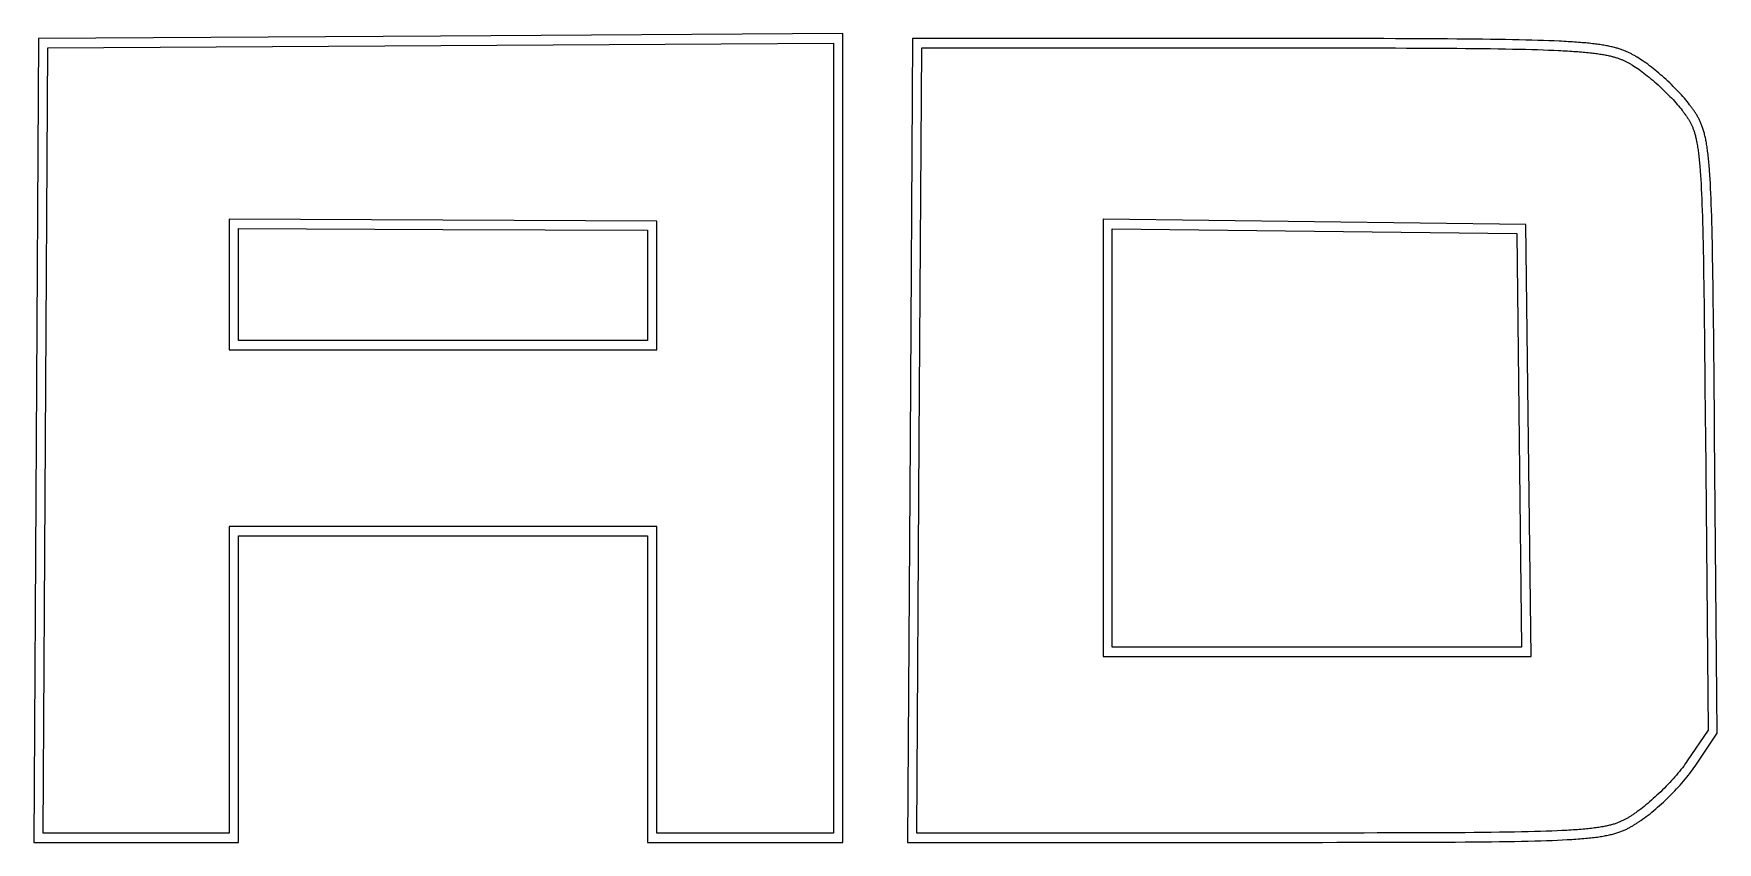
# Model space of a CAD drawing. Header units: metres. Extents: x 0 to 745, y 0 to 539.
# Drawn here: x 600.4 to 745.3, y -0.4 to 69.2 of the extents above; entities that cross this region are included whole.
import ezdxf

# ---------------------------------------------------------------- set-up
doc = ezdxf.new("R2010")
doc.units = ezdxf.units.M

msp = doc.modelspace()

# ---------------------------------------------------------------- linework, layer by layer
at = {"layer": '2', "color": 7}
for p, q in [((600.803104, 68.79676), (600.59216, 34.203016)), ((635.396848, 69.007704), (600.803104, 68.79676)), ((601.596872, 68.003096), (635.403128, 68.209344)), ((669.999976, 69.2202), (635.396848, 69.007704)), ((635.403128, 68.209344), (669.2, 68.414032)), ((669.2, 68.414032), (669.2, 34.409344)), ((669.999976, 34.409264), (669.999976, 69.2202)), ((676.003104, 68.79988), (675.79216, 34.203008)), ((676.003128, 68.8), (676.003104, 68.79988)), ((706, 68.8), (676.003128, 68.8)), ((707.327788, 68.799925), (706, 68.8)), ((708.615709, 68.79968), (707.327788, 68.799925)), ((709.864434, 68.799231), (708.615709, 68.79968)), ((711.074635, 68.798546), (709.864434, 68.799231)), ((712.246985, 68.797592), (711.074635, 68.798546)), ((713.382153, 68.796337), (712.246985, 68.797592)), ((714.480813, 68.794748), (713.382153, 68.796337)), ((715.543635, 68.792792), (714.480813, 68.794748)), ((716.571291, 68.790438), (715.543635, 68.792792)), ((717.564454, 68.787652), (716.571291, 68.790438)), ((718.523794, 68.784402), (717.564454, 68.787652)), ((719.449982, 68.780655), (718.523794, 68.784402)), ((720.343692, 68.776379), (719.449982, 68.780655)), ((721.205594, 68.771541), (720.343692, 68.776379)), ((722.03636, 68.766108), (721.205594, 68.771541)), ((722.836662, 68.760049), (722.03636, 68.766108)), ((723.607171, 68.75333), (722.836662, 68.760049)), ((724.348558, 68.745918), (723.607171, 68.75333)), ((725.061496, 68.737782), (724.348558, 68.745918)), ((725.746657, 68.728888), (725.061496, 68.737782)), ((726.40471, 68.719204), (725.746657, 68.728888)), ((727.03633, 68.708698), (726.40471, 68.719204)), ((727.642186, 68.697337), (727.03633, 68.708698)), ((728.222951, 68.685088), (727.642186, 68.697337)), ((728.779296, 68.671919), (728.222951, 68.685088)), ((729.311892, 68.657796), (728.779296, 68.671919)), ((729.821412, 68.642689), (729.311892, 68.657796)), ((730.308528, 68.626563), (729.821412, 68.642689)), ((730.77391, 68.609387), (730.308528, 68.626563)), ((731.21823, 68.591127), (730.77391, 68.609387)), ((731.64216, 68.571752), (731.21823, 68.591127)), ((731.846698, 68.561645), (731.64216, 68.571752)), ((732.046407, 68.551249), (731.846698, 68.561645)), ((732.241373, 68.54056), (732.046407, 68.551249)), ((732.431682, 68.529571), (732.241373, 68.54056)), ((732.617419, 68.518277), (732.431682, 68.529571)), ((732.79867, 68.506672), (732.617419, 68.518277)), ((732.975522, 68.494749), (732.79867, 68.506672)), ((733.14806, 68.482504), (732.975522, 68.494749)), ((733.316371, 68.469929), (733.14806, 68.482504)), ((733.480539, 68.457021), (733.316371, 68.469929)), ((733.640652, 68.443771), (733.480539, 68.457021)), ((733.796794, 68.430176), (733.640652, 68.443771)), ((733.949052, 68.416228), (733.796794, 68.430176)), ((734.097511, 68.401923), (733.949052, 68.416228)), ((734.242259, 68.387254), (734.097511, 68.401923)), ((734.383379, 68.372215), (734.242259, 68.387254)), ((734.520959, 68.356801), (734.383379, 68.372215)), ((734.655085, 68.341006), (734.520959, 68.356801)), ((734.785841, 68.324823), (734.655085, 68.341006)), ((734.913315, 68.308248), (734.785841, 68.324823)), ((735.037591, 68.291274), (734.913315, 68.308248)), ((735.158756, 68.273895), (735.037591, 68.291274)), ((735.276896, 68.256106), (735.158756, 68.273895)), ((735.392097, 68.237901), (735.276896, 68.256106)), ((735.504444, 68.219273), (735.392097, 68.237901)), ((735.614024, 68.200218), (735.504444, 68.219273)), ((735.720922, 68.180729), (735.614024, 68.200218)), ((735.825225, 68.160801), (735.720922, 68.180729)), ((735.927017, 68.140427), (735.825225, 68.160801)), ((736.026386, 68.119602), (735.927017, 68.140427)), ((736.123416, 68.09832), (736.026386, 68.119602)), ((736.218193, 68.076543), (736.123416, 68.09832)), ((601.390624, 34.19684), (601.596872, 68.003096)), ((676.590624, 34.196872), (676.796872, 68)), ((676.796872, 68), (706, 68)), ((706, 68), (707.327716, 67.999924)), ((707.327716, 67.999924), (708.615583, 67.999675)), ((708.615583, 67.999675), (709.864263, 67.99922)), ((709.864263, 67.99922), (711.074417, 67.998528)), ((711.074417, 67.998528), (712.246707, 67.997567)), ((712.246707, 67.997567), (713.381795, 67.996305)), ((713.381795, 67.996305), (714.480341, 67.99471)), ((714.480341, 67.99471), (715.543008, 67.99275)), ((715.543008, 67.99275), (716.570456, 67.990393)), ((716.570456, 67.990393), (717.563348, 67.987607)), ((717.563348, 67.987607), (718.522346, 67.98436)), ((718.522346, 67.98436), (719.448109, 67.980621)), ((719.448109, 67.980621), (720.341301, 67.976356)), ((720.341301, 67.976356), (721.202583, 67.971535)), ((721.202583, 67.971535), (722.032616, 67.966126)), ((722.032616, 67.966126), (722.832062, 67.960095)), ((722.832062, 67.960095), (723.601582, 67.953412)), ((723.601582, 67.953412), (724.341838, 67.946045)), ((724.341838, 67.946045), (725.053491, 67.937961)), ((725.053491, 67.937961), (725.737203, 67.929129)), ((725.737203, 67.929129), (726.393636, 67.919516)), ((726.393636, 67.919516), (727.02345, 67.909091)), ((727.02345, 67.909091), (727.627309, 67.897822)), ((727.627309, 67.897822), (728.205872, 67.885676)), ((728.205872, 67.885676), (728.759802, 67.872623)), ((728.759802, 67.872623), (729.28976, 67.858629)), ((729.28976, 67.858629), (729.796408, 67.843663)), ((729.796408, 67.843663), (730.280407, 67.827693)), ((730.280407, 67.827693), (730.742419, 67.810687)), ((730.742419, 67.810687), (731.183106, 67.792614)), ((731.183106, 67.792614), (731.603128, 67.77344)), ((731.603128, 67.77344), (731.80559, 67.763427)), ((731.80559, 67.763427), (732.003122, 67.753124)), ((732.003122, 67.753124), (732.195804, 67.74253)), ((732.195804, 67.74253), (732.383715, 67.731641)), ((732.383715, 67.731641), (732.566938, 67.720456)), ((732.566938, 67.720456), (732.745551, 67.708973)), ((732.745551, 67.708973), (732.919637, 67.697189)), ((732.919637, 67.697189), (733.089274, 67.685102)), ((733.089274, 67.685102), (733.254545, 67.672711)), ((733.254545, 67.672711), (733.415528, 67.660014)), ((733.415528, 67.660014), (733.572305, 67.647007)), ((733.572305, 67.647007), (733.724956, 67.633689)), ((733.724956, 67.633689), (733.873562, 67.620059)), ((733.873562, 67.620059), (734.018202, 67.606113)), ((734.018202, 67.606113), (734.158958, 67.591849)), ((734.158958, 67.591849), (734.295911, 67.577267)), ((734.295911, 67.577267), (734.429139, 67.562362)), ((734.429139, 67.562362), (734.558725, 67.547134)), ((734.558725, 67.547134), (734.684748, 67.53158)), ((734.684748, 67.53158), (734.807289, 67.515698)), ((734.807289, 67.515698), (734.926428, 67.499487)), ((734.926428, 67.499487), (735.042247, 67.482943)), ((735.042247, 67.482943), (735.154824, 67.466065)), ((735.154824, 67.466065), (735.264242, 67.44885)), ((735.264242, 67.44885), (735.37058, 67.431297)), ((735.37058, 67.431297), (735.473918, 67.413403)), ((735.473918, 67.413403), (735.574338, 67.395167)), ((735.574338, 67.395167), (735.67192, 67.376586)), ((735.67192, 67.376586), (735.766744, 67.357658)), ((735.766744, 67.357658), (735.85889, 67.33838)), ((735.85889, 67.33838), (735.94844, 67.318752)), ((735.94844, 67.318752), (736.03547, 67.298799)), ((736.03547, 67.298799), (736.120067, 67.278542)), ((736.120067, 67.278542), (736.202328, 67.257971)), ((736.202328, 67.257971), (736.282352, 67.237074)), ((736.310794, 68.05424), (736.218193, 68.076543)), ((736.282352, 67.237074), (736.360234, 67.215841)), ((736.401287, 68.031415), (736.310794, 68.05424)), ((736.360234, 67.215841), (736.436071, 67.19426)), ((736.489745, 68.008071), (736.401287, 68.031415)), ((736.436071, 67.19426), (736.509962, 67.17232)), ((736.576237, 67.984211), (736.489745, 68.008071)), ((736.509962, 67.17232), (736.582002, 67.150011)), ((736.660833, 67.959839), (736.576237, 67.984211)), ((736.582002, 67.150011), (736.65229, 67.12732)), ((736.65229, 67.12732), (736.720921, 67.104238)), ((736.743604, 67.934958), (736.660833, 67.959839)), ((736.720921, 67.104238), (736.787994, 67.080753)), ((736.824621, 67.909571), (736.743604, 67.934958)), ((736.787994, 67.080753), (736.853605, 67.056854)), ((736.903953, 67.883682), (736.824621, 67.909571)), ((736.853605, 67.056854), (736.917851, 67.032529)), ((736.981672, 67.857293), (736.903953, 67.883682)), ((736.917851, 67.032529), (736.980829, 67.007769)), ((736.980829, 67.007769), (737.042637, 66.982561)), ((737.057847, 67.830408), (736.981672, 67.857293)), ((737.042637, 66.982561), (737.103371, 66.956895)), ((737.132548, 67.803031), (737.057847, 67.830408)), ((737.103371, 66.956895), (737.163129, 66.930759)), ((737.205847, 67.775164), (737.132548, 67.803031)), ((737.163129, 66.930759), (737.222007, 66.904143)), ((737.277814, 67.746811), (737.205847, 67.775164)), ((737.222007, 66.904143), (737.280103, 66.877036)), ((737.348519, 67.717976), (737.277814, 67.746811)), ((737.280103, 66.877036), (737.337513, 66.849426)), ((737.337513, 66.849426), (737.394335, 66.821302)), ((737.418032, 67.688661), (737.348519, 67.717976)), ((737.394335, 66.821302), (737.450666, 66.792653)), ((737.486424, 67.658869), (737.418032, 67.688661)), ((737.450666, 66.792653), (737.506603, 66.763469)), ((737.553765, 67.628605), (737.486424, 67.658869)), ((737.506603, 66.763469), (737.562243, 66.733738)), ((737.620126, 67.597871), (737.553765, 67.628605)), ((737.562243, 66.733738), (737.617683, 66.703448)), ((737.617683, 66.703448), (737.673021, 66.67259)), ((737.685576, 67.566671), (737.620126, 67.597871)), ((737.673021, 66.67259), (737.728352, 66.641152)), ((737.750187, 67.535008), (737.685576, 67.566671)), ((737.814029, 67.502885), (737.750187, 67.535008)), ((737.877172, 67.470306), (737.814029, 67.502885)), ((737.939686, 67.437273), (737.877172, 67.470306)), ((738.001642, 67.40379), (737.939686, 67.437273)), ((738.063111, 67.369861), (738.001642, 67.40379)), ((738.124162, 67.335489), (738.063111, 67.369861)), ((738.184866, 67.300676), (738.124162, 67.335489)), ((738.245293, 67.265427), (738.184866, 67.300676)), ((738.305515, 67.229745), (738.245293, 67.265427)), ((738.3656, 67.193632), (738.305515, 67.229745)), ((738.510234, 67.104265), (738.3656, 67.193632)), ((738.65768, 67.009538), (738.510234, 67.104265)), ((738.807654, 66.90971), (738.65768, 67.009538)), ((738.959871, 66.805037), (738.807654, 66.90971)), ((739.114048, 66.69578), (738.959871, 66.805037)), ((739.2699, 66.582196), (739.114048, 66.69578)), ((737.728352, 66.641152), (737.783774, 66.609122)), ((737.783774, 66.609122), (737.839385, 66.57649)), ((737.839385, 66.57649), (737.895281, 66.543245)), ((737.895281, 66.543245), (737.95156, 66.509376)), ((737.95156, 66.509376), (738.082843, 66.42808)), ((738.082843, 66.42808), (738.21785, 66.340866)), ((738.21785, 66.340866), (738.356244, 66.248039)), ((738.356244, 66.248039), (738.49769, 66.149906)), ((738.49769, 66.149906), (738.641849, 66.046772)), ((738.641849, 66.046772), (738.788385, 65.938942)), ((738.788385, 65.938942), (738.936962, 65.826722)), ((738.936962, 65.826722), (739.087242, 65.710418)), ((739.087242, 65.710418), (739.238888, 65.590335)), ((739.238888, 65.590335), (739.391564, 65.466778)), ((739.427143, 66.464543), (739.2699, 66.582196)), ((739.391564, 65.466778), (739.544933, 65.340054)), ((739.585493, 66.34308), (739.427143, 66.464543)), ((739.544933, 65.340054), (739.698658, 65.210468)), ((739.744667, 66.218066), (739.585493, 66.34308)), ((739.698658, 65.210468), (739.852402, 65.078325)), ((739.904379, 66.089758), (739.744667, 66.218066)), ((740.064346, 65.958415), (739.904379, 66.089758)), ((740.224284, 65.824296), (740.064346, 65.958415)), ((740.383908, 65.687658), (740.224284, 65.824296)), ((740.542935, 65.54876), (740.383908, 65.687658)), ((740.70108, 65.407861), (740.542935, 65.54876)), ((740.858059, 65.265218), (740.70108, 65.407861)), ((741.013589, 65.12109), (740.858059, 65.265218)), ((739.852402, 65.078325), (740.005828, 64.943931)), ((740.005828, 64.943931), (740.1586, 64.807592)), ((740.1586, 64.807592), (740.31038, 64.669613)), ((740.31038, 64.669613), (740.460832, 64.530299)), ((740.460832, 64.530299), (740.609619, 64.389957)), ((740.609619, 64.389957), (740.756404, 64.248892)), ((740.756404, 64.248892), (740.900851, 64.107409)), ((740.900851, 64.107409), (741.042621, 63.965814)), ((741.167384, 64.975736), (741.013589, 65.12109)), ((741.042621, 63.965814), (741.18138, 63.824413)), ((741.319162, 64.829414), (741.167384, 64.975736)), ((741.18138, 63.824413), (741.316789, 63.683511)), ((741.468637, 64.682381), (741.319162, 64.829414)), ((741.615526, 64.534898), (741.468637, 64.682381)), ((741.759544, 64.387221), (741.615526, 64.534898)), ((741.900408, 64.239609), (741.759544, 64.387221)), ((742.037833, 64.092321), (741.900408, 64.239609)), ((742.171536, 63.945614), (742.037833, 64.092321)), ((742.301232, 63.799748), (742.171536, 63.945614)), ((742.426637, 63.654981), (742.301232, 63.799748)), ((741.316789, 63.683511), (741.448511, 63.543414)), ((741.448511, 63.543414), (741.576211, 63.404427)), ((741.576211, 63.404427), (741.699551, 63.266857)), ((741.699551, 63.266857), (741.818195, 63.131007)), ((741.818195, 63.131007), (741.931804, 62.997185)), ((741.931804, 62.997185), (742.040044, 62.865695)), ((742.040044, 62.865695), (742.142576, 62.736844)), ((742.142576, 62.736844), (742.239064, 62.610936)), ((742.239064, 62.610936), (742.28239, 62.553175)), ((742.28239, 62.553175), (742.324806, 62.496464)), ((742.324806, 62.496464), (742.366332, 62.440704)), ((742.366332, 62.440704), (742.406984, 62.3858)), ((742.406984, 62.3858), (742.44678, 62.331656)), ((742.547466, 63.51157), (742.426637, 63.654981)), ((742.44678, 62.331656), (742.485738, 62.278175)), ((742.663437, 63.369775), (742.547466, 63.51157)), ((742.774264, 63.229854), (742.663437, 63.369775)), ((742.879664, 63.092064), (742.774264, 63.229854)), ((742.923664, 63.033376), (742.879664, 63.092064)), ((742.967178, 62.975107), (742.923664, 63.033376)), ((743.010203, 62.917182), (742.967178, 62.975107)), ((743.052733, 62.859526), (743.010203, 62.917182)), ((743.094764, 62.802066), (743.052733, 62.859526)), ((743.136291, 62.744726), (743.094764, 62.802066)), ((743.177309, 62.687432), (743.136291, 62.744726)), ((743.217814, 62.63011), (743.177309, 62.687432)), ((743.2578, 62.572685), (743.217814, 62.63011)), ((743.297264, 62.515084), (743.2578, 62.572685)), ((743.3362, 62.45723), (743.297264, 62.515084)), ((743.374604, 62.399051), (743.3362, 62.45723)), ((743.412471, 62.340471), (743.374604, 62.399051)), ((743.449796, 62.281416), (743.412471, 62.340471)), ((742.485738, 62.278175), (742.523876, 62.225262)), ((742.523876, 62.225262), (742.561211, 62.172819)), ((742.561211, 62.172819), (742.59776, 62.12075)), ((742.59776, 62.12075), (742.633543, 62.068959)), ((742.633543, 62.068959), (742.668576, 62.01735)), ((742.668576, 62.01735), (742.702876, 61.965827)), ((742.702876, 61.965827), (742.736463, 61.914292)), ((742.736463, 61.914292), (742.769353, 61.86265)), ((742.769353, 61.86265), (742.801564, 61.810805)), ((742.801564, 61.810805), (742.833115, 61.75866)), ((742.833115, 61.75866), (742.864021, 61.706119)), ((742.864021, 61.706119), (742.894302, 61.653085)), ((742.894302, 61.653085), (742.923975, 61.599462)), ((742.923975, 61.599462), (742.953057, 61.545154)), ((742.953057, 61.545154), (742.981567, 61.490065)), ((742.981567, 61.490065), (743.009522, 61.434098)), ((743.009522, 61.434098), (743.03694, 61.377156)), ((743.03694, 61.377156), (743.063838, 61.319145)), ((743.063838, 61.319145), (743.090234, 61.259966)), ((743.090234, 61.259966), (743.116146, 61.199525)), ((743.116146, 61.199525), (743.141592, 61.137724)), ((743.141592, 61.137724), (743.166589, 61.074467)), ((743.166589, 61.074467), (743.191155, 61.009659)), ((743.191155, 61.009659), (743.215307, 60.943202)), ((743.215307, 60.943202), (743.239064, 60.875)), ((743.239064, 60.875), (743.26243, 60.804894)), ((743.486574, 62.221812), (743.449796, 62.281416)), ((743.522801, 62.161584), (743.486574, 62.221812)), ((743.558473, 62.100658), (743.522801, 62.161584)), ((743.593583, 62.03896), (743.558473, 62.100658)), ((743.628128, 61.976414), (743.593583, 62.03896)), ((743.662103, 61.912947), (743.628128, 61.976414)), ((743.695504, 61.848484), (743.662103, 61.912947)), ((743.728324, 61.78295), (743.695504, 61.848484)), ((743.76056, 61.716271), (743.728324, 61.78295)), ((743.792208, 61.648374), (743.76056, 61.716271)), ((743.823261, 61.579182), (743.792208, 61.648374)), ((743.853716, 61.508622), (743.823261, 61.579182)), ((743.883568, 61.43662), (743.853716, 61.508622)), ((743.912812, 61.363101), (743.883568, 61.43662)), ((743.941443, 61.28799), (743.912812, 61.363101)), ((743.969456, 61.211213), (743.941443, 61.28799)), ((743.996848, 61.132696), (743.969456, 61.211213)), ((744.023623, 61.052424), (743.996848, 61.132696)), ((744.049795, 60.970375), (744.023623, 61.052424)), ((744.075376, 60.886463), (744.049795, 60.970375)), ((744.100373, 60.800601), (744.075376, 60.886463)), ((743.26243, 60.804894), (743.2854, 60.732733)), ((743.2854, 60.732733), (743.307978, 60.658433)), ((743.307978, 60.658433), (743.330167, 60.58191)), ((743.330167, 60.58191), (743.351969, 60.503082)), ((743.351969, 60.503082), (743.373387, 60.421863)), ((743.373387, 60.421863), (743.394424, 60.338172)), ((743.394424, 60.338172), (743.415082, 60.251924)), ((743.415082, 60.251924), (743.435365, 60.163035)), ((743.435365, 60.163035), (743.455275, 60.071422)), ((743.455275, 60.071422), (743.474815, 59.977002)), ((743.474815, 59.977002), (743.493987, 59.879691)), ((743.493987, 59.879691), (743.512795, 59.779405)), ((743.512795, 59.779405), (743.531242, 59.676061)), ((743.531242, 59.676061), (743.549329, 59.569575)), ((743.549329, 59.569575), (743.56706, 59.459864)), ((743.56706, 59.459864), (743.584438, 59.346844)), ((744.124798, 60.712704), (744.100373, 60.800601)), ((744.14866, 60.622684), (744.124798, 60.712704)), ((744.171968, 60.530455), (744.14866, 60.622684)), ((744.194733, 60.435932), (744.171968, 60.530455)), ((744.216963, 60.339026), (744.194733, 60.435932)), ((744.238669, 60.239652), (744.216963, 60.339026)), ((744.259861, 60.137724), (744.238669, 60.239652)), ((744.280548, 60.033155), (744.259861, 60.137724)), ((744.300739, 59.925858), (744.280548, 60.033155)), ((744.320446, 59.815747), (744.300739, 59.925858)), ((744.339676, 59.702736), (744.320446, 59.815747)), ((744.358441, 59.586738), (744.339676, 59.702736)), ((744.376749, 59.467667), (744.358441, 59.586738)), ((744.394611, 59.345436), (744.376749, 59.467667)), ((743.584438, 59.346844), (743.601466, 59.230431)), ((743.601466, 59.230431), (743.618145, 59.110542)), ((743.618145, 59.110542), (743.63448, 58.987093)), ((743.63448, 58.987093), (743.650472, 58.860001)), ((743.650472, 58.860001), (743.666125, 58.729182)), ((743.666125, 58.729182), (743.681441, 58.594553)), ((743.681441, 58.594553), (743.696423, 58.456029)), ((743.696423, 58.456029), (743.711074, 58.313528)), ((743.711074, 58.313528), (743.725397, 58.166966)), ((743.725397, 58.166966), (743.739394, 58.016259)), ((743.739394, 58.016259), (743.753069, 57.861324)), ((744.412036, 59.219959), (744.394611, 59.345436)), ((744.429033, 59.091149), (744.412036, 59.219959)), ((744.445614, 58.958921), (744.429033, 59.091149)), ((744.461787, 58.823187), (744.445614, 58.958921)), ((744.477561, 58.68386), (744.461787, 58.823187)), ((744.492948, 58.540856), (744.477561, 58.68386)), ((744.507956, 58.394087), (744.492948, 58.540856)), ((744.522595, 58.243466), (744.507956, 58.394087)), ((744.536875, 58.088908), (744.522595, 58.243466)), ((744.550806, 57.930325), (744.536875, 58.088908)), ((743.753069, 57.861324), (743.766424, 57.702076)), ((743.766424, 57.702076), (743.779461, 57.538434)), ((743.779461, 57.538434), (743.792184, 57.370312)), ((743.792184, 57.370312), (743.816719, 57.020374)), ((743.816719, 57.020374), (743.840088, 56.651665)), ((743.840088, 56.651665), (743.862342, 56.263511)), ((744.564398, 57.767632), (744.550806, 57.930325)), ((744.577659, 57.600742), (744.564398, 57.767632)), ((744.5906, 57.429568), (744.577659, 57.600742)), ((744.615548, 57.073932), (744.5906, 57.429568)), ((744.639286, 56.699942), (744.615548, 57.073932)), ((744.661866, 56.306907), (744.639286, 56.699942)), ((743.862342, 56.263511), (743.883529, 55.855236)), ((743.883529, 55.855236), (743.903697, 55.426166)), ((743.903697, 55.426166), (743.922897, 54.975627)), ((744.683339, 55.894138), (744.661866, 56.306907)), ((744.703755, 55.460944), (744.683339, 55.894138)), ((744.723167, 55.006634), (744.703755, 55.460944)), ((743.922897, 54.975627), (743.941177, 54.502943)), ((743.941177, 54.502943), (743.958586, 54.00744)), ((743.958586, 54.00744), (743.975172, 53.488444)), ((744.741624, 54.530519), (744.723167, 55.006634)), ((744.759179, 54.031907), (744.741624, 54.530519)), ((744.775882, 53.510109), (744.759179, 54.031907)), ((617.2, 53.253128), (617.2, 47.625)), ((635.60156, 53.170312), (617.2, 53.253128)), ((618, 52.448448), (635.59844, 52.370288)), ((618, 47.624984), (618, 52.448424)), ((635.59844, 52.370288), (653.2, 52.290608)), ((654, 53.087504), (635.60156, 53.170312)), ((653.2, 52.290608), (653.2, 47.543736)), ((654, 47.543752), (654, 53.087504)), ((710.604688, 53.015616), (692.4, 53.235936)), ((692.4, 53.235928), (692.4, 34.415616)), ((693.2, 52.426528), (710.595312, 52.215592)), ((693.2, 34.415592), (693.2, 52.426528)), ((710.595312, 52.215592), (728.004688, 52.004656)), ((728.795312, 52.795304), (710.604688, 53.015616)), ((729.015624, 34.20468), (728.795312, 52.795304)), ((743.975172, 53.488444), (743.990986, 52.945278)), ((743.990986, 52.945278), (744.006075, 52.37727)), ((744.006075, 52.37727), (744.02049, 51.783743)), ((744.791784, 52.964434), (744.775882, 53.510109)), ((744.806937, 52.394192), (744.791784, 52.964434)), ((744.821391, 51.798692), (744.806937, 52.394192)), ((728.004688, 52.004656), (728.215624, 34.19528)), ((744.02049, 51.783743), (744.034278, 51.164024)), ((744.034278, 51.164024), (744.047489, 50.517437)), ((744.835197, 51.177244), (744.821391, 51.798692)), ((744.848407, 50.529158), (744.835197, 51.177244)), ((744.047489, 50.517437), (744.060172, 49.843308)), ((744.060172, 49.843308), (744.072376, 49.140962)), ((744.861072, 49.853743), (744.848407, 50.529158)), ((744.873243, 49.15031), (744.861072, 49.853743)), ((744.072376, 49.140962), (744.08415, 48.409724)), ((744.08415, 48.409724), (744.095542, 47.64892)), ((744.88497, 48.418166), (744.873243, 49.15031)), ((744.896305, 47.656623), (744.88497, 48.418166)), ((617.2, 47.625), (617.2, 42)), ((618, 42.799984), (618, 47.624984)), ((653.2, 47.543736), (653.2, 42.799984)), ((654, 42), (654, 47.543752)), ((744.095542, 47.64892), (744.106603, 46.857875)), ((744.106603, 46.857875), (744.11738, 46.035915)), ((744.907299, 46.86499), (744.896305, 47.656623)), ((744.918004, 46.042576), (744.907299, 46.86499)), ((744.11738, 46.035915), (744.127923, 45.182364)), ((744.127923, 45.182364), (744.138281, 44.296547)), ((744.928469, 45.188691), (744.918004, 46.042576)), ((744.938747, 44.302645), (744.928469, 45.188691)), ((744.138281, 44.296547), (744.148502, 43.377791)), ((744.948888, 43.383747), (744.938747, 44.302645)), ((635.6, 42.799984), (618, 42.799984)), ((653.2, 42.799984), (635.6, 42.799984)), ((744.148502, 43.377791), (744.158637, 42.42542)), ((744.158637, 42.42542), (744.168733, 41.438759)), ((744.958943, 42.431308), (744.948888, 43.383747)), ((744.968964, 41.444636), (744.958943, 42.431308)), ((617.2, 42), (635.6, 42)), ((635.6, 42), (654, 42)), ((744.168733, 41.438759), (744.178839, 40.417135)), ((744.979001, 40.423041), (744.968964, 41.444636)), ((744.178839, 40.417135), (744.189006, 39.359872)), ((744.189006, 39.359872), (744.199281, 38.266295)), ((744.989106, 39.365833), (744.979001, 40.423041)), ((744.99933, 38.272322), (744.989106, 39.365833)), ((744.199281, 38.266295), (744.209713, 37.13573)), ((745.009723, 37.141817), (744.99933, 38.272322)), ((744.209713, 37.13573), (744.220353, 35.967502)), ((745.020338, 35.973628), (745.009723, 37.141817)), ((744.220353, 35.967502), (744.231248, 34.760936)), ((745.031224, 34.767064), (745.020338, 35.973628)), ((600.59216, 34.203016), (600.379664, -0.400112)), ((601.185936, 0.399968), (601.390624, 34.19684)), ((669.2, 34.409344), (669.2, 0.399968)), ((669.999976, -0.400112), (669.999976, 34.409264)), ((675.79216, 34.203008), (675.579664, -0.40012)), ((676.385936, 0.4), (676.590624, 34.196872)), ((692.4, 34.415616), (692.4, 15.599992)), ((693.2, 16.399968), (693.2, 34.415592)), ((728.215624, 34.19528), (728.425, 16.399968)), ((729.234376, 15.599992), (729.015624, 34.20468)), ((744.231248, 34.760936), (744.460936, 9.24844)), ((745.262472, 9.007696), (745.031224, 34.767064)), ((635.6, 26.799968), (617.2, 26.799968)), ((617.2, 26.799968), (617.2, 13.199968)), ((654, 26.799968), (635.6, 26.799968)), ((654, 13.199968), (654, 26.799968)), ((617.999976, 13.199888), (617.999976, 25.999888)), ((617.999976, 25.999888), (635.599976, 25.999888)), ((635.599976, 25.999888), (653.199976, 25.999888)), ((653.199976, 25.999888), (653.199976, 13.199888)), ((710.815624, 16.399968), (693.2, 16.399968)), ((728.425, 16.399968), (710.815624, 16.399968)), ((692.4, 15.599992), (710.815624, 15.599992)), ((710.815624, 15.599992), (729.234376, 15.599992)), ((617.2, 13.199968), (617.2, 0.399968)), ((617.999976, -0.400112), (617.999976, 13.199888)), ((653.199976, 13.199888), (653.199976, -0.400112)), ((654, 0.399968), (654, 13.199968)), ((744.460936, 9.24844), (742.679688, 6.606248)), ((743.343728, 6.159256), (745.262472, 9.007696)), ((742.13206, 5.867151), (742.006105, 5.711602)), ((742.252999, 6.020587), (742.13206, 5.867151)), ((742.368577, 6.171561), (742.252999, 6.020587)), ((742.478449, 6.319727), (742.368577, 6.171561)), ((742.582268, 6.464738), (742.478449, 6.319727)), ((742.679688, 6.606248), (742.582268, 6.464738)), ((743.009094, 5.689624), (743.12626, 5.848619)), ((743.12626, 5.848619), (743.237903, 6.005262)), ((743.237903, 6.005262), (743.343728, 6.159256)), ((740.859433, 4.4327), (740.703908, 4.273726)), ((741.013056, 4.592681), (740.859433, 4.4327)), ((741.164431, 4.753322), (741.013056, 4.592681)), ((741.313213, 4.914275), (741.164431, 4.753322)), ((741.459054, 5.075195), (741.313213, 4.914275)), ((741.60161, 5.235735), (741.459054, 5.075195)), ((741.740535, 5.395547), (741.60161, 5.235735)), ((741.875482, 5.554285), (741.740535, 5.395547)), ((741.754826, 4.201787), (741.9084, 4.368599)), ((742.006105, 5.711602), (741.875482, 5.554285)), ((741.9084, 4.368599), (742.059112, 4.535728)), ((742.059112, 4.535728), (742.206664, 4.70288)), ((742.206664, 4.70288), (742.350762, 4.869756)), ((742.350762, 4.869756), (742.491111, 5.03606)), ((742.491111, 5.03606), (742.627413, 5.201495)), ((742.627413, 5.201495), (742.759375, 5.365766)), ((742.759375, 5.365766), (742.886701, 5.528574)), ((742.886701, 5.528574), (743.009094, 5.689624)), ((739.275658, 2.945472), (739.120136, 2.815636)), ((739.432737, 3.079782), (739.275658, 2.945472)), ((739.591027, 3.21822), (739.432737, 3.079782)), ((739.750182, 3.360438), (739.591027, 3.21822)), ((739.909856, 3.506091), (739.750182, 3.360438)), ((740.069704, 3.654831), (739.909856, 3.506091)), ((740.229378, 3.806311), (740.069704, 3.654831)), ((740.388535, 3.960185), (740.229378, 3.806311)), ((740.292564, 2.763749), (740.45861, 2.914348)), ((740.546826, 4.116105), (740.388535, 3.960185)), ((740.45861, 2.914348), (740.624453, 3.067934)), ((740.703908, 4.273726), (740.546826, 4.116105)), ((740.624453, 3.067934), (740.789796, 3.224212)), ((740.789796, 3.224212), (740.954345, 3.382885)), ((740.954345, 3.382885), (741.117804, 3.543655)), ((741.117804, 3.543655), (741.279877, 3.706228)), ((741.279877, 3.706228), (741.440268, 3.870305)), ((741.440268, 3.870305), (741.598683, 4.03559)), ((741.598683, 4.03559), (741.754826, 4.201787)), ((737.118091, 1.466854), (737.057755, 1.437948)), ((737.177613, 1.496362), (737.118091, 1.466854)), ((737.236433, 1.526488), (737.177613, 1.496362)), ((737.294666, 1.557249), (737.236433, 1.526488)), ((737.352424, 1.588664), (737.294666, 1.557249)), ((737.409821, 1.620749), (737.352424, 1.588664)), ((737.466971, 1.653521), (737.409821, 1.620749)), ((737.523988, 1.686998), (737.466971, 1.653521)), ((737.580984, 1.721197), (737.523988, 1.686998)), ((737.638073, 1.756135), (737.580984, 1.721197)), ((737.695369, 1.791831), (737.638073, 1.756135)), ((737.752985, 1.8283), (737.695369, 1.791831)), ((737.811035, 1.865561), (737.752985, 1.8283)), ((737.869633, 1.903631), (737.811035, 1.865561)), ((737.928891, 1.942526), (737.869633, 1.903631)), ((737.988923, 1.982265), (737.928891, 1.942526)), ((738.049843, 2.022865), (737.988923, 1.982265)), ((738.111764, 2.064342), (738.049843, 2.022865)), ((738.1748, 2.106715), (738.111764, 2.064342)), ((738.239064, 2.15), (738.1748, 2.106715)), ((738.377982, 2.245708), (738.239064, 2.15)), ((738.520532, 2.347971), (738.377982, 2.245708)), ((738.666368, 2.456442), (738.520532, 2.347971)), ((738.621074, 1.443726), (738.685912, 1.487384)), ((738.815145, 2.570774), (738.666368, 2.456442)), ((738.685912, 1.487384), (738.837742, 1.591784)), ((738.966516, 2.690621), (738.815145, 2.570774)), ((738.837742, 1.591784), (738.992323, 1.702138)), ((739.120136, 2.815636), (738.966516, 2.690621)), ((738.992323, 1.702138), (739.14936, 1.818151)), ((739.14936, 1.818151), (739.308557, 1.939525)), ((739.308557, 1.939525), (739.46962, 2.065964)), ((739.46962, 2.065964), (739.632252, 2.197172)), ((739.632252, 2.197172), (739.796158, 2.332851)), ((739.796158, 2.332851), (739.961042, 2.472704)), ((739.961042, 2.472704), (740.126609, 2.616436)), ((740.126609, 2.616436), (740.292564, 2.763749)), ((609.192184, 0.399968), (601.185936, 0.399968)), ((617.2, 0.399968), (609.192184, 0.399968)), ((661.6, 0.399968), (654, 0.399968)), ((669.2, 0.399968), (661.6, 0.399968)), ((705.87344, 0.4), (676.385936, 0.4)), ((707.290717, 0.400016), (705.87344, 0.4)), ((708.66258, 0.400095), (707.290717, 0.400016)), ((709.989831, 0.400281), (708.66258, 0.400095)), ((711.273274, 0.400618), (709.989831, 0.400281)), ((712.51371, 0.401151), (711.273274, 0.400618)), ((713.711944, 0.401925), (712.51371, 0.401151)), ((714.868778, 0.402984), (713.711944, 0.401925)), ((715.985014, 0.404372), (714.868778, 0.402984)), ((717.061456, 0.406135), (715.985014, 0.404372)), ((718.098906, 0.408316), (717.061456, 0.406135)), ((719.098166, 0.41096), (718.098906, 0.408316)), ((720.060041, 0.414112), (719.098166, 0.41096)), ((720.985332, 0.417816), (720.060041, 0.414112)), ((721.874843, 0.422117), (720.985332, 0.417816)), ((722.729375, 0.427059), (721.874843, 0.422117)), ((723.549733, 0.432688), (722.729375, 0.427059)), ((724.336719, 0.439046), (723.549733, 0.432688)), ((725.091135, 0.446179), (724.336719, 0.439046)), ((725.813784, 0.454132), (725.091135, 0.446179)), ((726.50547, 0.462949), (725.813784, 0.454132)), ((727.166994, 0.472674), (726.50547, 0.462949)), ((727.799161, 0.483352), (727.166994, 0.472674)), ((728.402772, 0.495028), (727.799161, 0.483352)), ((728.97863, 0.507746), (728.402772, 0.495028)), ((729.527539, 0.52155), (728.97863, 0.507746)), ((730.0503, 0.536485), (729.527539, 0.52155)), ((730.547717, 0.552597), (730.0503, 0.536485)), ((731.020593, 0.569928), (730.547717, 0.552597)), ((731.46973, 0.588524), (731.020593, 0.569928)), ((731.895932, 0.608429), (731.46973, 0.588524)), ((732.3, 0.629688), (731.895932, 0.608429)), ((732.493965, 0.640845), (732.3, 0.629688)), ((732.682656, 0.652367), (732.493965, 0.640845)), ((732.866174, 0.664255), (732.682656, 0.652367)), ((733.044617, 0.676512), (732.866174, 0.664255)), ((733.218086, 0.68914), (733.044617, 0.676512)), ((733.386679, 0.702142), (733.218086, 0.68914)), ((733.550496, 0.715518), (733.386679, 0.702142)), ((733.709636, 0.729271), (733.550496, 0.715518)), ((733.864199, 0.743404), (733.709636, 0.729271)), ((734.014285, 0.757919), (733.864199, 0.743404)), ((734.159992, 0.772818), (734.014285, 0.757919)), ((734.30142, 0.788102), (734.159992, 0.772818)), ((734.438669, 0.803775), (734.30142, 0.788102)), ((734.390126, -0.007815), (734.532472, 0.008351)), ((734.571838, 0.819838), (734.438669, 0.803775)), ((734.532472, 0.008351), (734.670963, 0.024981)), ((734.701026, 0.836293), (734.571838, 0.819838)), ((734.670963, 0.024981), (734.805704, 0.042084)), ((734.826334, 0.853142), (734.701026, 0.836293)), ((734.805704, 0.042084), (734.936798, 0.059669)), ((734.947859, 0.870389), (734.826334, 0.853142)), ((734.936798, 0.059669), (735.064348, 0.077745)), ((735.065702, 0.888034), (734.947859, 0.870389)), ((735.064348, 0.077745), (735.188458, 0.096321)), ((735.179963, 0.90608), (735.065702, 0.888034)), ((735.290739, 0.924529), (735.179963, 0.90608)), ((735.188458, 0.096321), (735.309232, 0.115406)), ((735.398132, 0.943383), (735.290739, 0.924529)), ((735.309232, 0.115406), (735.426772, 0.135009)), ((735.502241, 0.962645), (735.398132, 0.943383)), ((735.426772, 0.135009), (735.541183, 0.155138)), ((735.603164, 0.982316), (735.502241, 0.962645)), ((735.541183, 0.155138), (735.652567, 0.175804)), ((735.701001, 1.002399), (735.603164, 0.982316)), ((735.652567, 0.175804), (735.761029, 0.197014)), ((735.795853, 1.022896), (735.701001, 1.002399)), ((735.761029, 0.197014), (735.866671, 0.218778)), ((735.887817, 1.043809), (735.795853, 1.022896)), ((735.866671, 0.218778), (735.969597, 0.241105)), ((735.976994, 1.06514), (735.887817, 1.043809)), ((735.969597, 0.241105), (736.069911, 0.264003)), ((736.063483, 1.086891), (735.976994, 1.06514)), ((736.147383, 1.109065), (736.063483, 1.086891)), ((736.069911, 0.264003), (736.167715, 0.287482)), ((736.228794, 1.131663), (736.147383, 1.109065)), ((736.167715, 0.287482), (736.263114, 0.311551)), ((736.307816, 1.154688), (736.228794, 1.131663)), ((736.263114, 0.311551), (736.356211, 0.336218)), ((736.384606, 1.178126), (736.307816, 1.154688)), ((736.356211, 0.336218), (736.447109, 0.361493)), ((736.459333, 1.201975), (736.384606, 1.178126)), ((736.447109, 0.361493), (736.535912, 0.387384)), ((736.532111, 1.226252), (736.459333, 1.201975)), ((736.603052, 1.250974), (736.532111, 1.226252)), ((736.535912, 0.387384), (736.622664, 0.413912)), ((736.67227, 1.276159), (736.603052, 1.250974)), ((736.622664, 0.413912), (736.707397, 0.441089)), ((736.739878, 1.301823), (736.67227, 1.276159)), ((736.707397, 0.441089), (736.7902, 0.468911)), ((736.805991, 1.327985), (736.739878, 1.301823)), ((736.7902, 0.468911), (736.871163, 0.49737)), ((736.870722, 1.354661), (736.805991, 1.327985)), ((736.934184, 1.381868), (736.870722, 1.354661)), ((736.871163, 0.49737), (736.950374, 0.526462)), ((736.99649, 1.409625), (736.934184, 1.381868)), ((736.950374, 0.526462), (737.027921, 0.556182)), ((737.057755, 1.437948), (736.99649, 1.409625)), ((737.027921, 0.556182), (737.103894, 0.586524)), ((737.103894, 0.586524), (737.178382, 0.617483)), ((737.178382, 0.617483), (737.251473, 0.649054)), ((737.251473, 0.649054), (737.323256, 0.68123)), ((737.323256, 0.68123), (737.39382, 0.714007)), ((737.39382, 0.714007), (737.463255, 0.747379)), ((737.463255, 0.747379), (737.531647, 0.781341)), ((737.531647, 0.781341), (737.599087, 0.815888)), ((737.599087, 0.815888), (737.665664, 0.851014)), ((737.665664, 0.851014), (737.731466, 0.886713)), ((737.731466, 0.886713), (737.796581, 0.922981)), ((737.796581, 0.922981), (737.8611, 0.959811)), ((737.8611, 0.959811), (737.92511, 0.9972)), ((737.92511, 0.9972), (737.9887, 1.03514)), ((737.9887, 1.03514), (738.05196, 1.073627)), ((738.05196, 1.073627), (738.114978, 1.112655)), ((738.114978, 1.112655), (738.177843, 1.15222)), ((738.177843, 1.15222), (738.240643, 1.192315)), ((738.240643, 1.192315), (738.303469, 1.232935)), ((738.303469, 1.232935), (738.366408, 1.274075)), ((738.366408, 1.274075), (738.429549, 1.31573)), ((738.429549, 1.31573), (738.492981, 1.357893)), ((738.492981, 1.357893), (738.556793, 1.40056)), ((738.556793, 1.40056), (738.621074, 1.443726)), ((600.379664, -0.400112), (609.19216, -0.400112)), ((609.19216, -0.400112), (617.999976, -0.400112)), ((653.199976, -0.400112), (661.599976, -0.400112)), ((661.599976, -0.400112), (669.999976, -0.400112)), ((675.579664, -0.40012), (705.873416, -0.40012)), ((705.873416, -0.40012), (707.29067, -0.400107)), ((707.29067, -0.400107), (708.66246, -0.400039)), ((708.66246, -0.400039), (709.989604, -0.39987)), ((709.989604, -0.39987), (711.272921, -0.399554)), ((711.272921, -0.399554), (712.513228, -0.399045)), ((712.513228, -0.399045), (713.711342, -0.398298)), ((713.711342, -0.398298), (714.868082, -0.397268)), ((714.868082, -0.397268), (715.984266, -0.395909)), ((715.984266, -0.395909), (717.06071, -0.394174)), ((717.06071, -0.394174), (718.098234, -0.392019)), ((718.098234, -0.392019), (719.097653, -0.389398)), ((719.097653, -0.389398), (720.059788, -0.386266)), ((720.059788, -0.386266), (720.985454, -0.382576)), ((720.985454, -0.382576), (721.875471, -0.378283)), ((721.875471, -0.378283), (722.730655, -0.373342)), ((722.730655, -0.373342), (723.551825, -0.367707)), ((723.551825, -0.367707), (724.339798, -0.361332)), ((724.339798, -0.361332), (725.095393, -0.354171)), ((725.095393, -0.354171), (725.819426, -0.34618)), ((725.819426, -0.34618), (726.512716, -0.337312)), ((726.512716, -0.337312), (727.17608, -0.327522)), ((727.17608, -0.327522), (727.810337, -0.316765)), ((727.810337, -0.316765), (728.416303, -0.304994)), ((728.416303, -0.304994), (728.994797, -0.292164)), ((728.994797, -0.292164), (729.546637, -0.278229)), ((729.546637, -0.278229), (730.07264, -0.263144)), ((730.07264, -0.263144), (730.573624, -0.246864)), ((730.573624, -0.246864), (731.050408, -0.229342)), ((731.050408, -0.229342), (731.503807, -0.210533)), ((731.503807, -0.210533), (731.934642, -0.190392)), ((731.934642, -0.190392), (732.343728, -0.168872)), ((732.343728, -0.168872), (732.540388, -0.157575)), ((732.540388, -0.157575), (732.731954, -0.145922)), ((732.731954, -0.145922), (732.918527, -0.133904)), ((732.918527, -0.133904), (733.100212, -0.121511)), ((733.100212, -0.121511), (733.277112, -0.108735)), ((733.277112, -0.108735), (733.449331, -0.095567)), ((733.449331, -0.095567), (733.616972, -0.081997)), ((733.616972, -0.081997), (733.780138, -0.068017)), ((733.780138, -0.068017), (733.938933, -0.053618)), ((733.938933, -0.053618), (734.093461, -0.03879)), ((734.093461, -0.03879), (734.243824, -0.023525)), ((734.243824, -0.023525), (734.390126, -0.007815))]:
    msp.add_line(p, q, dxfattribs=at)

doc.saveas('drawing.dxf')
